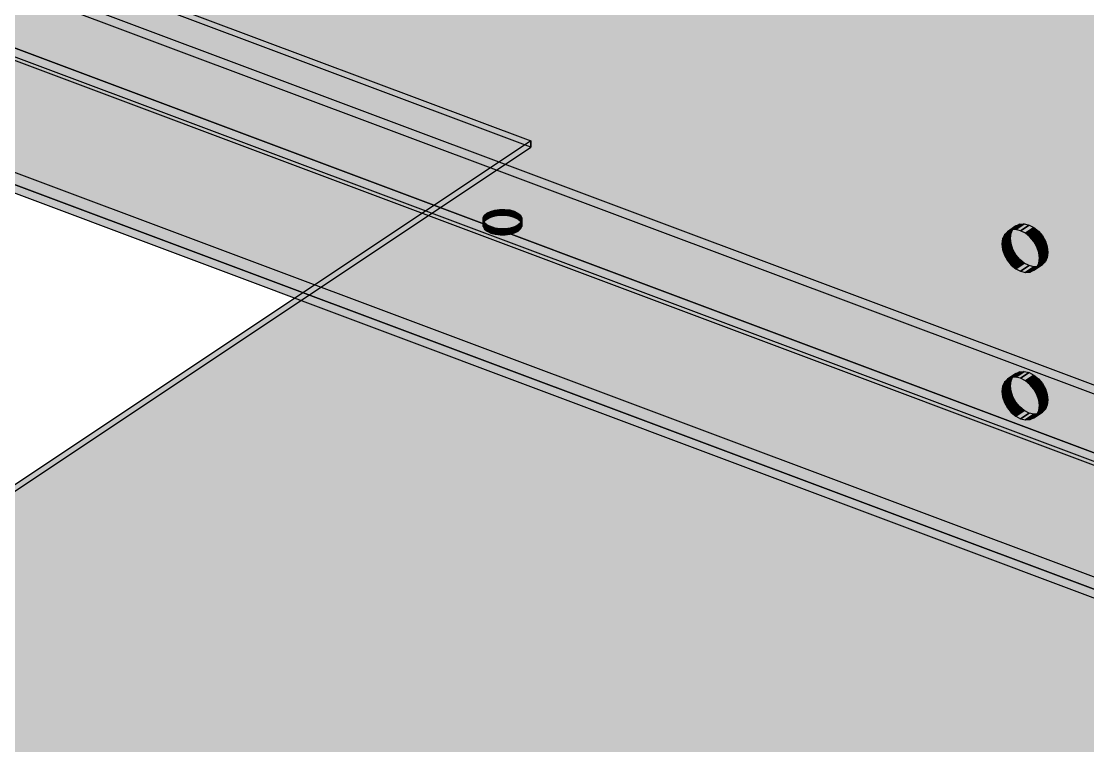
# Model space of a CAD drawing. Header units: millimetres. Extents: x 50 to 612415, y 2 to 4150.
# Drawn here: x 471099.9 to 471254.7, y 1847.5 to 1952.7 of the extents above; entities that cross this region are included whole.
import ezdxf

# ---------------------------------------------------------------- set-up
doc = ezdxf.new("R2010")
doc.units = ezdxf.units.MM
doc.layers.add('HATCH', color=8, linetype='Continuous', lineweight=9)
doc.layers.add('OUTLINE', color=7, linetype='Continuous', lineweight=25)

msp = doc.modelspace()

# ---------------------------------------------------------------- hatches: boundary and pattern name
at = {"layer": 'HATCH', "true_color": 0x5b747f}
for points in [[(470750.168, 2120.064), (469960.364, 2431.416), (471539.971, 1848.884)], [(471541.208, 1849.709), (469961.601, 2432.241), (470751.405, 2120.888)], [(470040.112, 2346.831), (471497.334, 1809.21), (470040.112, 2355.669)], [(470038.875, 2354.844), (471496.097, 1808.386), (470038.875, 2346.006)], [(470022.793, 2346.802), (470022.793, 2332.518), (471480.016, 1786.059)], [(470256.592, 2266.894), (470022.793, 2346.802), (471480.016, 1800.343)], [(470022.793, 2346.802), (471480.016, 1786.059), (471480.016, 1800.343)], [(470040.112, 2346.831), (470040.112, 2345.849), (471497.334, 1799.39)], [(470040.112, 2346.831), (471497.334, 1799.39), (471497.334, 1800.372)], [(470040.112, 2346.831), (471497.334, 1800.372), (471497.334, 1809.21)], [(471478.779, 1785.234), (470021.556, 2331.693), (470021.556, 2345.977)], [(471478.779, 1799.518), (470021.556, 2345.977), (470255.355, 2266.069)], [(471478.779, 1799.518), (471478.779, 1785.234), (470021.556, 2345.977)], [(471496.097, 1798.566), (470038.875, 2345.024), (470038.875, 2346.006)], [(471496.097, 1799.548), (471496.097, 1798.566), (470038.875, 2346.006)], [(471496.097, 1808.386), (471496.097, 1799.548), (470038.875, 2346.006)], [(471497.334, 1799.39), (470040.112, 2345.849), (470040.112, 2344.063)], [(471497.334, 1799.39), (470040.112, 2344.063), (471497.334, 1797.605)], [(470022.793, 2332.518), (470022.793, 2334.303), (471480.016, 1787.845)], [(471480.016, 1786.059), (470022.793, 2332.518), (471480.016, 1787.845)], [(471478.779, 1799.518), (470255.355, 2266.069), (470585.23, 2142.366)], [(470586.467, 2143.191), (470256.592, 2266.894), (471480.016, 1800.343)], [(471244.98, 1900.852), (470585.23, 2163.792), (470750.168, 2102.208)], [(471244.98, 1900.852), (470915.105, 2024.555), (470585.23, 2163.792)], [(470751.405, 2103.033), (470586.467, 2164.617), (471246.217, 1901.677)], [(470586.467, 2164.617), (470916.342, 2025.38), (471246.217, 1901.677)], [(471478.779, 1799.518), (470585.23, 2142.366), (470915.105, 2018.663)], [(470916.342, 2019.488), (470586.467, 2143.191), (471480.016, 1800.343)], [(470752.302, 2118.959), (470750.168, 2120.064), (471539.971, 1848.884)], [(471541.208, 1849.709), (470751.405, 2120.888), (470753.539, 2119.784)], [(470754.291, 2117.321), (470752.302, 2118.959), (471539.971, 1848.884)], [(471541.208, 1849.709), (470753.539, 2119.784), (470755.528, 2118.146)], [(470755.999, 2115.262), (470754.291, 2117.321), (471539.971, 1848.884)], [(471541.208, 1849.709), (470755.528, 2118.146), (470757.236, 2116.087)], [(471541.208, 1849.709), (470757.236, 2116.087), (470758.547, 2113.746)], [(470757.31, 2112.922), (470755.999, 2115.262), (471539.971, 1848.884)], [(470758.133, 2110.459), (470757.31, 2112.922), (471539.971, 1848.884)], [(471541.208, 1849.709), (470758.547, 2113.746), (470759.37, 2111.284)], [(471541.208, 1849.709), (470759.37, 2111.284), (470759.651, 2108.868)], [(470758.414, 2108.043), (470758.133, 2110.459), (471539.971, 1848.884)], [(470758.133, 2105.838), (470758.414, 2108.043), (471539.971, 1848.884)], [(471541.208, 1849.709), (470759.651, 2108.868), (470759.37, 2106.663)], [(471541.208, 1849.709), (470759.37, 2106.663), (470758.547, 2104.819)], [(470757.31, 2103.994), (470758.133, 2105.838), (471539.971, 1848.884)], [(471541.208, 1849.709), (470758.547, 2104.819), (470916.342, 2046.806)], [(470916.342, 2040.914), (470751.405, 2103.033), (471246.217, 1901.677)], [(470915.105, 2045.981), (470757.31, 2103.994), (471539.971, 1848.884)], [(471244.98, 1900.852), (470750.168, 2102.208), (470915.105, 2040.089)], [(470915.809, 2045.617), (470915.105, 2045.981), (471539.971, 1848.884)], [(471541.208, 1849.709), (470916.342, 2046.806), (470917.046, 2046.441)], [(471541.208, 1849.709), (470917.046, 2046.441), (470917.703, 2045.901)], [(471541.208, 1849.709), (470917.703, 2045.901), (470918.266, 2045.221)], [(470916.466, 2045.076), (470915.809, 2045.617), (471539.971, 1848.884)], [(470917.029, 2044.397), (470916.466, 2045.076), (471539.971, 1848.884)], [(470917.462, 2043.624), (470917.029, 2044.397), (471539.971, 1848.884)], [(471541.208, 1849.709), (470918.266, 2045.221), (470918.699, 2044.449)], [(471541.208, 1849.709), (470918.699, 2044.449), (470918.971, 2043.637)], [(470917.734, 2042.812), (470917.462, 2043.624), (471539.971, 1848.884)], [(471242.259, 1920.353), (470917.827, 2042.015), (470917.734, 2042.812)], [(471242.351, 1921.08), (471242.259, 1920.353), (470917.734, 2042.812)], [(471242.623, 1921.689), (471242.351, 1921.08), (470917.734, 2042.812)], [(471243.056, 1922.137), (471242.623, 1921.689), (470917.734, 2042.812)], [(471243.619, 1922.394), (471243.056, 1922.137), (470917.734, 2042.812)], [(471244.276, 1922.442), (471243.619, 1922.394), (470917.734, 2042.812)], [(471244.98, 1922.278), (471244.276, 1922.442), (470917.734, 2042.812)], [(471244.98, 1922.278), (470917.734, 2042.812), (471539.971, 1848.884)], [(470918.971, 2043.637), (470919.064, 2042.839), (471243.496, 1921.177)], [(470918.971, 2043.637), (471243.496, 1921.177), (471243.588, 1921.905)], [(470918.971, 2043.637), (471243.588, 1921.905), (471243.86, 1922.514)], [(470918.971, 2043.637), (471243.86, 1922.514), (471244.293, 1922.962)], [(470918.971, 2043.637), (471244.293, 1922.962), (471244.856, 1923.218)], [(470918.971, 2043.637), (471244.856, 1923.218), (471245.513, 1923.267)], [(470918.971, 2043.637), (471245.513, 1923.267), (471246.217, 1923.103)], [(471541.208, 1849.709), (470918.971, 2043.637), (471246.217, 1923.103)], [(471243.588, 1920.38), (470919.064, 2042.839), (470918.971, 2042.112)], [(471243.588, 1920.38), (471243.496, 1921.177), (470919.064, 2042.839)], [(470917.462, 2040.678), (470917.734, 2041.287), (471242.351, 1919.555)], [(470917.734, 2041.287), (470917.827, 2042.015), (471242.351, 1919.555)], [(470917.827, 2042.015), (471242.259, 1920.353), (471242.351, 1919.555)], [(471243.588, 1920.38), (470918.699, 2041.503), (470918.266, 2041.055)], [(471243.588, 1920.38), (470918.971, 2042.112), (470918.699, 2041.503)], [(470915.105, 2040.089), (470915.809, 2039.925), (471242.351, 1919.555)], [(471244.98, 1900.852), (470915.105, 2040.089), (471244.98, 1916.386)], [(470915.105, 2040.089), (471242.623, 1918.743), (471243.056, 1917.97)], [(470915.105, 2040.089), (471243.056, 1917.97), (471243.619, 1917.291)], [(470915.105, 2040.089), (471242.351, 1919.555), (471242.623, 1918.743)], [(470915.105, 2040.089), (471243.619, 1917.291), (471244.276, 1916.75)], [(470915.105, 2040.089), (471244.276, 1916.75), (471244.98, 1916.386)], [(470915.809, 2039.925), (470916.466, 2039.974), (471242.351, 1919.555)], [(471243.588, 1920.38), (470917.046, 2040.75), (470916.342, 2040.914)], [(471246.217, 1917.211), (470916.342, 2040.914), (471246.217, 1901.677)], [(471244.293, 1918.795), (471243.86, 1919.568), (470916.342, 2040.914)], [(471244.856, 1918.116), (471244.293, 1918.795), (470916.342, 2040.914)], [(471243.86, 1919.568), (471243.588, 1920.38), (470916.342, 2040.914)], [(471245.513, 1917.575), (471244.856, 1918.116), (470916.342, 2040.914)], [(471246.217, 1917.211), (471245.513, 1917.575), (470916.342, 2040.914)], [(470916.466, 2039.974), (470917.029, 2040.23), (471242.351, 1919.555)], [(470917.029, 2040.23), (470917.462, 2040.678), (471242.351, 1919.555)], [(471243.588, 1920.38), (470917.703, 2040.798), (470917.046, 2040.75)], [(471243.588, 1920.38), (470918.266, 2041.055), (470917.703, 2040.798)], [(471173.851, 1934.416), (470926.445, 2027.194), (470926.445, 2028.086), (471173.851, 1935.309)], [(471244.98, 1900.852), (470915.809, 2024.191), (470915.105, 2024.555)], [(471244.98, 1900.852), (470916.466, 2023.65), (470915.809, 2024.191)], [(470916.342, 2025.38), (470917.046, 2025.015), (471246.217, 1901.677)], [(470917.046, 2025.015), (470917.703, 2024.475), (471246.217, 1901.677)], [(470917.703, 2024.475), (470918.266, 2023.795), (471246.217, 1901.677)], [(471244.98, 1900.852), (470917.029, 2022.971), (470916.466, 2023.65)], [(471244.98, 1900.852), (470917.462, 2022.198), (470917.029, 2022.971)], [(470918.266, 2023.795), (470918.699, 2023.023), (471246.217, 1901.677)], [(470918.699, 2023.023), (470918.971, 2022.211), (471246.217, 1901.677)], [(471244.98, 1900.852), (470917.734, 2021.386), (470917.462, 2022.198)], [(471242.259, 1898.927), (470917.827, 2020.589), (470917.734, 2021.386)], [(471242.351, 1899.654), (471242.259, 1898.927), (470917.734, 2021.386)], [(471242.623, 1900.263), (471242.351, 1899.654), (470917.734, 2021.386)], [(471243.056, 1900.711), (471242.623, 1900.263), (470917.734, 2021.386)], [(471243.619, 1900.968), (471243.056, 1900.711), (470917.734, 2021.386)], [(471244.276, 1901.016), (471243.619, 1900.968), (470917.734, 2021.386)], [(471244.98, 1900.852), (471244.276, 1901.016), (470917.734, 2021.386)], [(470918.971, 2022.211), (470919.064, 2021.413), (471243.496, 1899.751)], [(470918.971, 2022.211), (471243.496, 1899.751), (471243.588, 1900.479)], [(470918.971, 2022.211), (471243.588, 1900.479), (471243.86, 1901.088)], [(470918.971, 2022.211), (471243.86, 1901.088), (471244.293, 1901.536)], [(470918.971, 2022.211), (471244.293, 1901.536), (471244.856, 1901.792)], [(470918.971, 2022.211), (471244.856, 1901.792), (471245.513, 1901.841)], [(470918.971, 2022.211), (471245.513, 1901.841), (471246.217, 1901.677)], [(471243.588, 1898.954), (470919.064, 2021.413), (470918.971, 2020.686)], [(471243.588, 1898.954), (471243.496, 1899.751), (470919.064, 2021.413)], [(471243.588, 1898.954), (470917.046, 2019.324), (470916.342, 2019.488)], [(471244.293, 1897.369), (471243.86, 1898.142), (470916.342, 2019.488)], [(471244.856, 1896.69), (471244.293, 1897.369), (470916.342, 2019.488)], [(471243.86, 1898.142), (471243.588, 1898.954), (470916.342, 2019.488)], [(471245.513, 1896.149), (471244.856, 1896.69), (470916.342, 2019.488)], [(471246.217, 1895.785), (471245.513, 1896.149), (470916.342, 2019.488)], [(471246.217, 1895.785), (470916.342, 2019.488), (471480.016, 1800.343)], [(470917.462, 2019.252), (470917.734, 2019.861), (471242.351, 1898.129)], [(471243.588, 1898.954), (470918.266, 2019.629), (470917.703, 2019.372)], [(470917.734, 2019.861), (470917.827, 2020.589), (471242.351, 1898.129)], [(470917.827, 2020.589), (471242.259, 1898.927), (471242.351, 1898.129)], [(471243.588, 1898.954), (470918.699, 2020.077), (470918.266, 2019.629)], [(471243.588, 1898.954), (470918.971, 2020.686), (470918.699, 2020.077)], [(470915.105, 2018.663), (470915.809, 2018.499), (471242.351, 1898.129)], [(470915.105, 2018.663), (471242.623, 1897.317), (471243.056, 1896.544)], [(470915.105, 2018.663), (471243.056, 1896.544), (471243.619, 1895.865)], [(470915.105, 2018.663), (471242.351, 1898.129), (471242.623, 1897.317)], [(470915.105, 2018.663), (471243.619, 1895.865), (471244.276, 1895.324)], [(470915.105, 2018.663), (471244.276, 1895.324), (471244.98, 1894.96)], [(471478.779, 1799.518), (470915.105, 2018.663), (471244.98, 1894.96)], [(470915.809, 2018.499), (470916.466, 2018.548), (471242.351, 1898.129)], [(470916.466, 2018.548), (470917.029, 2018.804), (471242.351, 1898.129)], [(470917.029, 2018.804), (470917.462, 2019.252), (471242.351, 1898.129)], [(471243.588, 1898.954), (470917.703, 2019.372), (470917.046, 2019.324)], [(471245.684, 1921.914), (471244.98, 1922.278), (471539.971, 1848.884)], [(471246.341, 1921.373), (471245.684, 1921.914), (471539.971, 1848.884)], [(471541.208, 1849.709), (471246.217, 1923.103), (471246.921, 1922.738)], [(471541.208, 1849.709), (471246.921, 1922.738), (471247.578, 1922.198)], [(471541.208, 1849.709), (471247.578, 1922.198), (471248.141, 1921.518)], [(471242.259, 1920.353), (471242.351, 1919.555), (471243.588, 1920.38), (471243.496, 1921.177)], [(471246.904, 1920.694), (471246.341, 1921.373), (471539.971, 1848.884)], [(471247.337, 1919.921), (471246.904, 1920.694), (471539.971, 1848.884)], [(471541.208, 1849.709), (471248.141, 1921.518), (471248.574, 1920.746)], [(471541.208, 1849.709), (471248.574, 1920.746), (471248.846, 1919.933)], [(471247.609, 1919.109), (471247.337, 1919.921), (471539.971, 1848.884)], [(471247.702, 1918.311), (471247.609, 1919.109), (471248.846, 1919.933), (471248.939, 1919.136)], [(471247.702, 1918.311), (471247.609, 1919.109), (471539.971, 1848.884)], [(471541.208, 1849.709), (471248.846, 1919.933), (471248.939, 1919.136)], [(471541.208, 1849.709), (471248.939, 1919.136), (471248.846, 1918.408)], [(471246.217, 1917.211), (471246.217, 1901.677), (471246.921, 1901.312)], [(471246.217, 1917.211), (471246.921, 1901.312), (471247.578, 1900.772)], [(471246.217, 1917.211), (471248.574, 1899.32), (471248.846, 1898.507)], [(471246.217, 1917.211), (471247.578, 1900.772), (471248.141, 1900.092)], [(471246.217, 1917.211), (471248.141, 1900.092), (471248.574, 1899.32)], [(471480.016, 1800.343), (471246.217, 1917.211), (471248.846, 1898.507)], [(471480.016, 1800.343), (471246.921, 1917.047), (471246.217, 1917.211)], [(471247.337, 1916.975), (471247.609, 1917.584), (471539.971, 1848.884)], [(471541.208, 1849.709), (471248.141, 1917.352), (471247.578, 1917.095)], [(471247.609, 1917.584), (471247.702, 1918.311), (471539.971, 1848.884)], [(471541.208, 1849.709), (471248.574, 1917.8), (471248.141, 1917.352)], [(471541.208, 1849.709), (471248.846, 1918.408), (471248.574, 1917.8)], [(471245.684, 1900.488), (471244.98, 1900.852), (471244.98, 1916.386)], [(471246.341, 1899.947), (471245.684, 1900.488), (471244.98, 1916.386)], [(471247.609, 1897.683), (471247.337, 1898.495), (471244.98, 1916.386)], [(471246.904, 1899.268), (471246.341, 1899.947), (471244.98, 1916.386)], [(471247.337, 1898.495), (471246.904, 1899.268), (471244.98, 1916.386)], [(471247.609, 1897.683), (471244.98, 1916.386), (471478.779, 1799.518)], [(471244.98, 1916.386), (471245.684, 1916.222), (471478.779, 1799.518)], [(471245.684, 1916.222), (471246.341, 1916.27), (471539.971, 1848.884)], [(471245.684, 1916.222), (471539.971, 1848.884), (471478.779, 1799.518)], [(471246.341, 1916.27), (471246.904, 1916.527), (471539.971, 1848.884)], [(471246.904, 1916.527), (471247.337, 1916.975), (471539.971, 1848.884)], [(471541.208, 1849.709), (471247.578, 1917.095), (471246.921, 1917.047)], [(471480.016, 1800.343), (471541.208, 1849.709), (471246.921, 1917.047)], [(471242.259, 1898.927), (471242.351, 1898.129), (471243.588, 1898.954), (471243.496, 1899.751)], [(471247.702, 1896.885), (471247.609, 1897.683), (471248.846, 1898.507), (471248.939, 1897.71)], [(471247.702, 1896.885), (471247.609, 1897.683), (471478.779, 1799.518)], [(471480.016, 1800.343), (471248.846, 1898.507), (471248.939, 1897.71)], [(471480.016, 1800.343), (471248.939, 1897.71), (471248.846, 1896.982)], [(471246.921, 1895.621), (471246.217, 1895.785), (471480.016, 1800.343)], [(471478.779, 1799.518), (471246.904, 1895.101), (471247.337, 1895.549)], [(471247.578, 1895.669), (471246.921, 1895.621), (471480.016, 1800.343)], [(471247.337, 1895.549), (471247.609, 1896.158), (471478.779, 1799.518)], [(471248.141, 1895.926), (471247.578, 1895.669), (471480.016, 1800.343)], [(471247.609, 1896.158), (471247.702, 1896.885), (471478.779, 1799.518)], [(471248.574, 1896.374), (471248.141, 1895.926), (471480.016, 1800.343)], [(471480.016, 1800.343), (471248.846, 1896.982), (471248.574, 1896.374)], [(471478.779, 1799.518), (471244.98, 1894.96), (471245.684, 1894.796)], [(471478.779, 1799.518), (471245.684, 1894.796), (471246.341, 1894.844)], [(471478.779, 1799.518), (471246.341, 1894.844), (471246.904, 1895.101)]]:
    msp.add_hatch(color=147, dxfattribs=at).paths.add_polyline_path(points)
at = {"layer": 'HATCH', "true_color": 0x617c87}
for points in [[(470038.875, 2354.844), (471496.097, 1808.386), (471497.334, 1809.21), (470040.112, 2355.669)], [(470022.793, 2334.303), (471480.016, 1787.845), (471497.334, 1799.39), (470040.112, 2345.849)], [(471496.097, 1798.566), (470038.875, 2345.024), (470040.112, 2345.849), (471497.334, 1799.39)], [(471480.016, 1786.059), (470022.793, 2332.518), (470040.112, 2344.063), (471497.334, 1797.605)], [(471478.779, 1785.234), (470021.556, 2331.693), (470022.793, 2332.518), (471480.016, 1786.059)], [(470926.445, 2028.086), (471173.851, 1935.309), (470693.47, 2173.438)], [(471173.851, 1935.309), (471518.158, 1864.18), (470693.47, 2173.438)], [(470693.47, 2172.545), (471173.851, 1934.416), (470926.445, 2027.194)], [(470693.47, 2172.545), (471518.158, 1863.287), (471173.851, 1934.416)], [(471173.851, 1935.309), (470963.555, 1795.112), (471167.459, 1924.82)], [(471167.459, 1923.927), (470963.555, 1794.219), (471173.851, 1934.416)], [(471173.851, 1935.309), (471167.459, 1924.82), (471167.977, 1925.085)], [(471167.977, 1924.192), (471167.459, 1923.927), (471173.851, 1934.416)], [(471173.851, 1935.309), (471167.977, 1925.085), (471168.614, 1925.273)], [(471168.614, 1924.38), (471167.977, 1924.192), (471173.851, 1934.416)], [(471173.851, 1935.309), (471168.614, 1925.273), (471169.326, 1925.373)], [(471169.326, 1924.48), (471168.614, 1924.38), (471173.851, 1934.416)], [(471173.851, 1935.309), (471169.326, 1925.373), (471170.066, 1925.377)], [(471170.066, 1924.484), (471169.326, 1924.48), (471173.851, 1934.416)], [(471173.851, 1935.309), (471170.066, 1925.377), (471170.783, 1925.285)], [(471170.783, 1924.392), (471170.066, 1924.484), (471173.851, 1934.416)], [(471173.851, 1935.309), (471170.783, 1925.285), (471171.428, 1925.104)], [(471171.428, 1924.211), (471170.783, 1924.392), (471173.851, 1934.416)], [(471173.851, 1935.309), (471171.428, 1925.104), (471171.957, 1924.845)], [(471171.957, 1923.952), (471171.428, 1924.211), (471173.851, 1934.416)], [(471173.851, 1935.309), (471171.957, 1924.845), (471172.334, 1924.526)], [(471172.334, 1923.634), (471171.957, 1923.952), (471173.851, 1934.416)], [(471173.851, 1935.309), (471172.334, 1924.526), (471172.534, 1924.17)], [(471172.534, 1923.277), (471172.334, 1923.634), (471173.851, 1934.416)], [(471173.851, 1935.309), (471172.534, 1924.17), (471172.542, 1923.8)], [(471172.542, 1922.907), (471172.534, 1923.277), (471173.851, 1934.416)], [(471173.851, 1935.309), (471172.542, 1923.8), (471518.158, 1864.18)], [(471518.158, 1863.287), (471172.542, 1922.907), (471173.851, 1934.416)], [(471167.097, 1924.498), (471167.459, 1924.82), (470963.555, 1795.112)], [(471167.097, 1924.498), (470963.555, 1795.112), (470982.422, 1801.382)], [(470963.555, 1794.219), (471167.459, 1923.927), (471167.097, 1923.605)], [(470982.422, 1800.489), (470963.555, 1794.219), (471167.097, 1923.605)], [(471167.097, 1924.498), (470982.422, 1801.382), (470983.059, 1801.57)], [(470983.059, 1800.677), (470982.422, 1800.489), (471167.097, 1923.605)], [(471167.097, 1924.498), (470983.059, 1801.57), (470983.772, 1801.67)], [(470983.772, 1800.777), (470983.059, 1800.677), (471167.097, 1923.605)], [(471167.097, 1924.498), (470983.772, 1801.67), (470984.512, 1801.674)], [(470984.512, 1800.781), (470983.772, 1800.777), (471167.097, 1923.605)], [(471167.097, 1924.498), (470984.512, 1801.674), (470985.229, 1801.582)], [(470985.229, 1800.689), (470984.512, 1800.781), (471167.097, 1923.605)], [(471167.097, 1924.498), (470985.229, 1801.582), (470985.874, 1801.4)], [(470985.874, 1800.508), (470985.229, 1800.689), (471167.097, 1923.605)], [(471167.097, 1924.498), (470985.874, 1801.4), (470986.403, 1801.142)], [(470986.403, 1800.249), (470985.874, 1800.508), (471167.097, 1923.605)], [(471167.097, 1924.498), (470986.403, 1801.142), (470986.78, 1800.823)], [(470986.78, 1799.931), (470986.403, 1800.249), (471167.097, 1923.605)], [(471166.913, 1924.139), (471167.097, 1924.498), (470986.441, 1799.416)], [(471167.097, 1924.498), (470986.804, 1799.739), (470986.441, 1799.416)], [(471166.921, 1923.769), (471166.913, 1924.139), (470986.441, 1799.416)], [(471167.12, 1923.413), (471166.921, 1923.769), (470986.441, 1799.416)], [(470986.441, 1798.523), (471167.097, 1923.605), (471166.913, 1923.246)], [(470986.441, 1798.523), (470986.804, 1798.846), (471167.097, 1923.605)], [(471167.497, 1923.094), (471167.12, 1923.413), (470986.441, 1799.416)], [(471167.097, 1924.498), (470986.78, 1800.823), (470986.979, 1800.467)], [(470986.979, 1799.574), (470986.78, 1799.931), (471167.097, 1923.605)], [(471167.097, 1924.498), (470986.987, 1800.097), (470986.804, 1799.739)], [(470986.804, 1798.846), (470986.987, 1799.204), (471167.097, 1923.605)], [(471167.097, 1924.498), (470986.979, 1800.467), (470986.987, 1800.097)], [(470986.987, 1799.204), (470986.979, 1799.574), (471167.097, 1923.605)], [(471172.358, 1923.442), (471171.995, 1923.119), (471518.158, 1864.18)], [(471172.542, 1923.8), (471172.358, 1923.442), (471518.158, 1864.18)], [(470986.441, 1798.523), (471166.913, 1923.246), (471166.921, 1922.876)], [(471168.026, 1922.836), (471167.497, 1923.094), (470986.441, 1799.416)], [(470986.441, 1798.523), (471166.921, 1922.876), (471167.12, 1922.52)], [(471168.671, 1922.654), (471168.026, 1922.836), (470986.441, 1799.416)], [(471170.841, 1922.666), (471170.128, 1922.566), (470986.441, 1799.416)], [(471170.841, 1922.666), (470986.441, 1799.416), (471518.158, 1864.18)], [(471169.388, 1922.562), (471168.671, 1922.654), (470986.441, 1799.416)], [(471170.128, 1922.566), (471169.388, 1922.562), (470986.441, 1799.416)], [(470986.441, 1798.523), (471167.12, 1922.52), (471167.497, 1922.202)], [(470986.441, 1798.523), (471167.497, 1922.202), (471168.026, 1921.943)], [(470986.441, 1798.523), (471168.026, 1921.943), (471168.671, 1921.762)], [(471171.478, 1922.855), (471170.841, 1922.666), (471518.158, 1864.18)], [(471518.158, 1863.287), (471170.841, 1921.773), (471171.478, 1921.962)], [(471171.995, 1923.119), (471171.478, 1922.855), (471518.158, 1864.18)], [(471518.158, 1863.287), (471171.478, 1921.962), (471171.995, 1922.226)], [(471518.158, 1863.287), (471171.995, 1922.226), (471172.358, 1922.549)], [(471518.158, 1863.287), (471172.358, 1922.549), (471172.542, 1922.907)], [(471245.684, 1921.914), (471244.98, 1922.278), (471246.217, 1923.103), (471246.921, 1922.738)], [(471246.904, 1920.694), (471246.341, 1921.373), (471247.578, 1922.198), (471248.141, 1921.518)], [(470986.441, 1798.523), (471170.128, 1921.674), (471170.841, 1921.773)], [(471518.158, 1863.287), (470986.441, 1798.523), (471170.841, 1921.773)], [(470986.441, 1798.523), (471168.671, 1921.762), (471169.388, 1921.67)], [(470986.441, 1798.523), (471169.388, 1921.67), (471170.128, 1921.674)], [(471243.056, 1917.97), (471243.619, 1917.291), (471244.856, 1918.116), (471244.293, 1918.795)], [(471244.276, 1916.75), (471244.98, 1916.386), (471246.217, 1917.211), (471245.513, 1917.575)], [(471245.684, 1900.488), (471244.98, 1900.852), (471246.217, 1901.677), (471246.921, 1901.312)], [(471246.904, 1899.268), (471246.341, 1899.947), (471247.578, 1900.772), (471248.141, 1900.092)], [(471243.056, 1896.544), (471243.619, 1895.865), (471244.856, 1896.69), (471244.293, 1897.369)], [(471244.276, 1895.324), (471244.98, 1894.96), (471246.217, 1895.785), (471245.513, 1896.149)]]:
    msp.add_hatch(color=145, dxfattribs=at).paths.add_polyline_path(points)
at = {"layer": 'HATCH', "true_color": 0x5a737d}
for points in [[(470963.555, 1794.219), (471173.851, 1934.416), (471173.851, 1935.309), (470963.555, 1795.112)], [(471243.056, 1922.137), (471242.623, 1921.689), (471243.86, 1922.514), (471244.293, 1922.962)], [(471246.904, 1916.527), (471247.337, 1916.975), (471248.574, 1917.8), (471248.141, 1917.352)], [(471243.056, 1900.711), (471242.623, 1900.263), (471243.86, 1901.088), (471244.293, 1901.536)], [(471246.904, 1895.101), (471247.337, 1895.549), (471248.574, 1896.374), (471248.141, 1895.926)]]:
    msp.add_hatch(color=147, dxfattribs=at).paths.add_polyline_path(points)
at = {"layer": 'HATCH', "true_color": 0x5a737e}
for points in [[(471167.977, 1924.192), (471167.459, 1923.927), (471167.459, 1924.82), (471167.977, 1925.085)], [(471171.478, 1921.962), (471171.995, 1922.226), (471171.995, 1923.119), (471171.478, 1922.855)]]:
    msp.add_hatch(color=147, dxfattribs=at).paths.add_polyline_path(points)
at = {"layer": 'HATCH', "true_color": 0x5b7580}
for points in [[(471168.614, 1924.38), (471167.977, 1924.192), (471167.977, 1925.085), (471168.614, 1925.273)], [(471170.841, 1921.773), (471171.478, 1921.962), (471171.478, 1922.855), (471170.841, 1922.666)]]:
    msp.add_hatch(color=147, dxfattribs=at).paths.add_polyline_path(points)
at = {"layer": 'HATCH', "true_color": 0x5c7680}
for points in [[(471169.326, 1924.48), (471168.614, 1924.38), (471168.614, 1925.273), (471169.326, 1925.373)], [(471170.783, 1924.392), (471170.066, 1924.484), (471170.066, 1925.377), (471170.783, 1925.285)], [(471168.671, 1921.762), (471169.388, 1921.67), (471169.388, 1922.562), (471168.671, 1922.654)], [(471170.128, 1921.674), (471170.841, 1921.773), (471170.841, 1922.666), (471170.128, 1922.566)]]:
    msp.add_hatch(color=147, dxfattribs=at).paths.add_polyline_path(points)
at = {"layer": 'HATCH', "true_color": 0x5c7681}
for points in [[(471170.066, 1924.484), (471169.326, 1924.48), (471169.326, 1925.373), (471170.066, 1925.377)], [(471169.388, 1921.67), (471170.128, 1921.674), (471170.128, 1922.566), (471169.388, 1922.562)], [(471243.619, 1922.394), (471243.056, 1922.137), (471244.293, 1922.962), (471244.856, 1923.218)], [(471246.341, 1916.27), (471246.904, 1916.527), (471248.141, 1917.352), (471247.578, 1917.095)], [(471243.619, 1900.968), (471243.056, 1900.711), (471244.293, 1901.536), (471244.856, 1901.792)], [(471246.341, 1894.844), (471246.904, 1895.101), (471248.141, 1895.926), (471247.578, 1895.669)]]:
    msp.add_hatch(color=155, dxfattribs=at).paths.add_polyline_path(points)
at = {"layer": 'HATCH', "true_color": 0x5c7580}
for points in [[(471171.428, 1924.211), (471170.783, 1924.392), (471170.783, 1925.285), (471171.428, 1925.104)], [(471168.026, 1921.943), (471168.671, 1921.762), (471168.671, 1922.654), (471168.026, 1922.836)]]:
    msp.add_hatch(color=147, dxfattribs=at).paths.add_polyline_path(points)
at = {"layer": 'HATCH', "true_color": 0x5b747e}
for points in [[(471171.957, 1923.952), (471171.428, 1924.211), (471171.428, 1925.104), (471171.957, 1924.845)], [(471167.497, 1922.202), (471168.026, 1921.943), (471168.026, 1922.836), (471167.497, 1923.094)]]:
    msp.add_hatch(color=147, dxfattribs=at).paths.add_polyline_path(points)
at = {"layer": 'HATCH', "true_color": 0x58707a}
for points in [[(471167.097, 1923.605), (471166.913, 1923.246), (471166.913, 1924.139), (471167.097, 1924.498)], [(471166.921, 1922.876), (471167.12, 1922.52), (471167.12, 1923.413), (471166.921, 1923.769)], [(471172.534, 1923.277), (471172.334, 1923.634), (471172.334, 1924.526), (471172.534, 1924.17)], [(471172.358, 1922.549), (471172.542, 1922.907), (471172.542, 1923.8), (471172.358, 1923.442)]]:
    msp.add_hatch(color=147, dxfattribs=at).paths.add_polyline_path(points)
at = {"layer": 'HATCH', "true_color": 0x566e78}
for points in [[(471166.913, 1923.246), (471166.921, 1922.876), (471166.921, 1923.769), (471166.913, 1924.139)], [(471172.542, 1922.907), (471172.534, 1923.277), (471172.534, 1924.17), (471172.542, 1923.8)]]:
    msp.add_hatch(color=147, dxfattribs=at).paths.add_polyline_path(points)
at = {"layer": 'HATCH', "true_color": 0x59727c}
for points in [[(471167.459, 1923.927), (471167.097, 1923.605), (471167.097, 1924.498), (471167.459, 1924.82)], [(471171.995, 1922.226), (471172.358, 1922.549), (471172.358, 1923.442), (471171.995, 1923.119)]]:
    msp.add_hatch(color=147, dxfattribs=at).paths.add_polyline_path(points)
at = {"layer": 'HATCH', "true_color": 0x59727d}
for points in [[(471167.12, 1922.52), (471167.497, 1922.202), (471167.497, 1923.094), (471167.12, 1923.413)], [(471172.334, 1923.634), (471171.957, 1923.952), (471171.957, 1924.845), (471172.334, 1924.526)]]:
    msp.add_hatch(color=147, dxfattribs=at).paths.add_polyline_path(points)
at = {"layer": 'HATCH', "true_color": 0x58717b}
for points in [[(471242.351, 1921.08), (471242.259, 1920.353), (471243.496, 1921.177), (471243.588, 1921.905)], [(471247.609, 1917.584), (471247.702, 1918.311), (471248.939, 1919.136), (471248.846, 1918.408)], [(471242.351, 1899.654), (471242.259, 1898.927), (471243.496, 1899.751), (471243.588, 1900.479)], [(471247.609, 1896.158), (471247.702, 1896.885), (471248.939, 1897.71), (471248.846, 1896.982)]]:
    msp.add_hatch(color=147, dxfattribs=at).paths.add_polyline_path(points)
at = {"layer": 'HATCH', "true_color": 0x576f79}
for points in [[(471242.623, 1921.689), (471242.351, 1921.08), (471243.588, 1921.905), (471243.86, 1922.514)], [(471247.337, 1916.975), (471247.609, 1917.584), (471248.846, 1918.408), (471248.574, 1917.8)], [(471242.623, 1900.263), (471242.351, 1899.654), (471243.588, 1900.479), (471243.86, 1901.088)], [(471247.337, 1895.549), (471247.609, 1896.158), (471248.846, 1896.982), (471248.574, 1896.374)]]:
    msp.add_hatch(color=147, dxfattribs=at).paths.add_polyline_path(points)
at = {"layer": 'HATCH', "true_color": 0x5f7984}
for points in [[(471244.276, 1922.442), (471243.619, 1922.394), (471244.856, 1923.218), (471245.513, 1923.267)], [(471245.684, 1916.222), (471246.341, 1916.27), (471247.578, 1917.095), (471246.921, 1917.047)], [(471244.276, 1901.016), (471243.619, 1900.968), (471244.856, 1901.792), (471245.513, 1901.841)], [(471245.684, 1894.796), (471246.341, 1894.844), (471247.578, 1895.669), (471246.921, 1895.621)]]:
    msp.add_hatch(color=155, dxfattribs=at).paths.add_polyline_path(points)
at = {"layer": 'HATCH', "true_color": 0x607b86}
for points in [[(471244.98, 1922.278), (471244.276, 1922.442), (471245.513, 1923.267), (471246.217, 1923.103)], [(471244.98, 1916.386), (471245.684, 1916.222), (471246.921, 1917.047), (471246.217, 1917.211)], [(471244.98, 1900.852), (471244.276, 1901.016), (471245.513, 1901.841), (471246.217, 1901.677)], [(471244.98, 1894.96), (471245.684, 1894.796), (471246.921, 1895.621), (471246.217, 1895.785)]]:
    msp.add_hatch(color=155, dxfattribs=at).paths.add_polyline_path(points)
at = {"layer": 'HATCH', "true_color": 0x617c88}
for points in [[(471246.341, 1921.373), (471245.684, 1921.914), (471246.921, 1922.738), (471247.578, 1922.198)], [(471243.619, 1917.291), (471244.276, 1916.75), (471245.513, 1917.575), (471244.856, 1918.116)], [(471246.341, 1899.947), (471245.684, 1900.488), (471246.921, 1901.312), (471247.578, 1900.772)], [(471243.619, 1895.865), (471244.276, 1895.324), (471245.513, 1896.149), (471244.856, 1896.69)]]:
    msp.add_hatch(color=145, dxfattribs=at).paths.add_polyline_path(points)
at = {"layer": 'HATCH', "true_color": 0x5e7783}
for points in [[(471242.351, 1919.555), (471242.623, 1918.743), (471243.86, 1919.568), (471243.588, 1920.38)], [(471247.609, 1919.109), (471247.337, 1919.921), (471248.574, 1920.746), (471248.846, 1919.933)], [(471242.351, 1898.129), (471242.623, 1897.317), (471243.86, 1898.142), (471243.588, 1898.954)], [(471247.609, 1897.683), (471247.337, 1898.495), (471248.574, 1899.32), (471248.846, 1898.507)]]:
    msp.add_hatch(color=155, dxfattribs=at).paths.add_polyline_path(points)
at = {"layer": 'HATCH', "true_color": 0x607a85}
for points in [[(471247.337, 1919.921), (471246.904, 1920.694), (471248.141, 1921.518), (471248.574, 1920.746)], [(471242.623, 1918.743), (471243.056, 1917.97), (471244.293, 1918.795), (471243.86, 1919.568)], [(471247.337, 1898.495), (471246.904, 1899.268), (471248.141, 1900.092), (471248.574, 1899.32)], [(471242.623, 1897.317), (471243.056, 1896.544), (471244.293, 1897.369), (471243.86, 1898.142)]]:
    msp.add_hatch(color=155, dxfattribs=at).paths.add_polyline_path(points)

# ---------------------------------------------------------------- linework, layer by layer
at = {"layer": 'OUTLINE', "color": 139, "true_color": 0x42544a}
for p, q in [((471497.334, 1809.21), (470040.112, 2355.669)), ((471497.334, 1809.21), (470040.112, 2355.669)), ((470038.875, 2354.844), (471496.097, 1808.386)), ((470038.875, 2354.844), (471496.097, 1808.386)), ((471496.097, 1798.566), (470038.875, 2345.024)), ((471496.097, 1798.566), (470038.875, 2345.024)), ((471497.334, 1799.39), (470040.112, 2345.849)), ((470040.112, 2345.849), (471497.334, 1799.39)), ((470040.112, 2345.849), (471497.334, 1799.39)), ((471497.334, 1799.39), (470040.112, 2345.849)), ((470040.112, 2344.063), (471497.334, 1797.605)), ((470040.112, 2344.063), (471497.334, 1797.605)), ((470022.793, 2334.303), (471480.016, 1787.845)), ((470022.793, 2334.303), (471480.016, 1787.845)), ((470022.793, 2332.518), (471480.016, 1786.059)), ((471480.016, 1786.059), (470022.793, 2332.518)), ((470022.793, 2332.518), (471480.016, 1786.059)), ((471480.016, 1786.059), (470022.793, 2332.518)), ((471478.779, 1785.234), (470021.556, 2331.693)), ((471478.779, 1785.234), (470021.556, 2331.693)), ((470926.445, 2028.086), (471173.851, 1935.309)), ((470926.445, 2028.086), (471173.851, 1935.309)), ((471173.851, 1934.416), (470926.445, 2027.194)), ((471173.851, 1934.416), (470926.445, 2027.194)), ((471173.851, 1935.309), (470963.555, 1795.112)), ((471173.851, 1935.309), (470963.555, 1795.112)), ((470963.555, 1794.219), (471173.851, 1934.416)), ((470963.555, 1794.219), (471173.851, 1934.416)), ((471173.851, 1935.309), (471173.851, 1934.416)), ((471173.851, 1934.416), (471173.851, 1935.309)), ((471167.459, 1924.82), (471167.977, 1925.085)), ((471167.459, 1924.82), (471167.977, 1925.085)), ((471167.977, 1925.085), (471168.614, 1925.273)), ((471167.977, 1925.085), (471168.614, 1925.273)), ((471167.977, 1924.192), (471167.977, 1925.085)), ((471167.977, 1925.085), (471167.977, 1924.192)), ((471168.614, 1925.273), (471169.326, 1925.373)), ((471168.614, 1925.273), (471169.326, 1925.373)), ((471168.614, 1924.38), (471168.614, 1925.273)), ((471168.614, 1925.273), (471168.614, 1924.38)), ((471169.326, 1925.373), (471170.066, 1925.377)), ((471169.326, 1925.373), (471170.066, 1925.377)), ((471169.326, 1924.48), (471169.326, 1925.373)), ((471169.326, 1925.373), (471169.326, 1924.48)), ((471170.066, 1925.377), (471170.783, 1925.285)), ((471170.066, 1925.377), (471170.066, 1924.484)), ((471170.066, 1924.484), (471170.066, 1925.377)), ((471170.066, 1925.377), (471170.783, 1925.285)), ((471170.783, 1925.285), (471171.428, 1925.104)), ((471170.783, 1925.285), (471170.783, 1924.392)), ((471170.783, 1924.392), (471170.783, 1925.285)), ((471170.783, 1925.285), (471171.428, 1925.104)), ((471171.428, 1925.104), (471171.957, 1924.845)), ((471171.428, 1925.104), (471171.428, 1924.211)), ((471171.428, 1924.211), (471171.428, 1925.104)), ((471171.428, 1925.104), (471171.957, 1924.845)), ((471166.913, 1924.139), (471167.097, 1924.498)), ((471166.913, 1924.139), (471167.097, 1924.498)), ((471166.913, 1923.246), (471166.913, 1924.139)), ((471166.921, 1923.769), (471166.913, 1924.139)), ((471166.913, 1924.139), (471166.913, 1923.246)), ((471166.921, 1923.769), (471166.913, 1924.139)), ((471167.097, 1923.605), (471166.913, 1923.246)), ((471167.097, 1923.605), (471166.913, 1923.246)), ((471166.921, 1922.876), (471166.921, 1923.769)), ((471167.12, 1923.413), (471166.921, 1923.769)), ((471166.921, 1923.769), (471166.921, 1922.876)), ((471167.12, 1923.413), (471166.921, 1923.769)), ((471167.097, 1924.498), (471167.459, 1924.82)), ((471167.097, 1924.498), (471167.459, 1924.82)), ((471167.097, 1923.605), (471167.097, 1924.498)), ((471167.097, 1924.498), (471167.097, 1923.605)), ((471167.459, 1923.927), (471167.097, 1923.605)), ((471167.459, 1923.927), (471167.097, 1923.605)), ((471167.12, 1922.52), (471167.12, 1923.413)), ((471167.497, 1923.094), (471167.12, 1923.413)), ((471167.12, 1923.413), (471167.12, 1922.52)), ((471167.497, 1923.094), (471167.12, 1923.413)), ((471167.459, 1923.927), (471167.459, 1924.82)), ((471167.459, 1924.82), (471167.459, 1923.927)), ((471167.977, 1924.192), (471167.459, 1923.927)), ((471167.977, 1924.192), (471167.459, 1923.927)), ((471168.614, 1924.38), (471167.977, 1924.192)), ((471168.614, 1924.38), (471167.977, 1924.192)), ((471169.326, 1924.48), (471168.614, 1924.38)), ((471169.326, 1924.48), (471168.614, 1924.38)), ((471170.066, 1924.484), (471169.326, 1924.48)), ((471170.066, 1924.484), (471169.326, 1924.48)), ((471170.783, 1924.392), (471170.066, 1924.484)), ((471170.783, 1924.392), (471170.066, 1924.484)), ((471171.428, 1924.211), (471170.783, 1924.392)), ((471171.428, 1924.211), (471170.783, 1924.392)), ((471171.957, 1923.952), (471171.428, 1924.211)), ((471171.957, 1923.952), (471171.428, 1924.211)), ((471171.957, 1924.845), (471172.334, 1924.526)), ((471171.957, 1924.845), (471171.957, 1923.952)), ((471171.957, 1923.952), (471171.957, 1924.845)), ((471171.957, 1924.845), (471172.334, 1924.526)), ((471172.334, 1923.634), (471171.957, 1923.952)), ((471172.334, 1923.634), (471171.957, 1923.952)), ((471172.358, 1923.442), (471171.995, 1923.119)), ((471172.358, 1923.442), (471171.995, 1923.119)), ((471172.334, 1924.526), (471172.534, 1924.17)), ((471172.334, 1924.526), (471172.334, 1923.634)), ((471172.334, 1923.634), (471172.334, 1924.526)), ((471172.334, 1924.526), (471172.534, 1924.17)), ((471172.534, 1923.277), (471172.334, 1923.634)), ((471172.534, 1923.277), (471172.334, 1923.634)), ((471172.542, 1923.8), (471172.358, 1923.442)), ((471172.542, 1923.8), (471172.358, 1923.442)), ((471172.358, 1923.442), (471172.358, 1922.549)), ((471172.358, 1922.549), (471172.358, 1923.442)), ((471172.534, 1924.17), (471172.542, 1923.8)), ((471172.534, 1924.17), (471172.534, 1923.277)), ((471172.534, 1923.277), (471172.534, 1924.17)), ((471172.534, 1924.17), (471172.542, 1923.8)), ((471172.542, 1923.8), (471172.542, 1922.907)), ((471172.542, 1922.907), (471172.542, 1923.8)), ((471166.913, 1923.246), (471166.921, 1922.876)), ((471166.913, 1923.246), (471166.921, 1922.876)), ((471166.921, 1922.876), (471167.12, 1922.52)), ((471166.921, 1922.876), (471167.12, 1922.52)), ((471167.12, 1922.52), (471167.497, 1922.202)), ((471167.12, 1922.52), (471167.497, 1922.202)), ((471167.497, 1922.202), (471167.497, 1923.094)), ((471168.026, 1922.836), (471167.497, 1923.094)), ((471167.497, 1923.094), (471167.497, 1922.202)), ((471168.026, 1922.836), (471167.497, 1923.094)), ((471167.497, 1922.202), (471168.026, 1921.943)), ((471167.497, 1922.202), (471168.026, 1921.943)), ((471168.026, 1921.943), (471168.026, 1922.836)), ((471168.671, 1922.654), (471168.026, 1922.836)), ((471168.026, 1922.836), (471168.026, 1921.943)), ((471168.671, 1922.654), (471168.026, 1922.836)), ((471168.026, 1921.943), (471168.671, 1921.762)), ((471168.026, 1921.943), (471168.671, 1921.762)), ((471168.671, 1921.762), (471168.671, 1922.654)), ((471169.388, 1922.562), (471168.671, 1922.654)), ((471168.671, 1922.654), (471168.671, 1921.762)), ((471169.388, 1922.562), (471168.671, 1922.654)), ((471170.128, 1922.566), (471169.388, 1922.562)), ((471170.128, 1922.566), (471169.388, 1922.562)), ((471169.388, 1921.67), (471169.388, 1922.562)), ((471169.388, 1922.562), (471169.388, 1921.67)), ((471170.841, 1922.666), (471170.128, 1922.566)), ((471170.841, 1922.666), (471170.128, 1922.566)), ((471170.128, 1922.566), (471170.128, 1921.674)), ((471170.128, 1921.674), (471170.128, 1922.566)), ((471171.478, 1922.855), (471170.841, 1922.666)), ((471171.478, 1922.855), (471170.841, 1922.666)), ((471170.841, 1922.666), (471170.841, 1921.773)), ((471170.841, 1921.773), (471170.841, 1922.666)), ((471170.841, 1921.773), (471171.478, 1921.962)), ((471170.841, 1921.773), (471171.478, 1921.962)), ((471171.995, 1923.119), (471171.478, 1922.855)), ((471171.995, 1923.119), (471171.478, 1922.855)), ((471171.478, 1922.855), (471171.478, 1921.962)), ((471171.478, 1921.962), (471171.478, 1922.855)), ((471171.478, 1921.962), (471171.995, 1922.226)), ((471171.478, 1921.962), (471171.995, 1922.226)), ((471171.995, 1923.119), (471171.995, 1922.226)), ((471171.995, 1922.226), (471171.995, 1923.119)), ((471171.995, 1922.226), (471172.358, 1922.549)), ((471171.995, 1922.226), (471172.358, 1922.549)), ((471172.358, 1922.549), (471172.542, 1922.907)), ((471172.358, 1922.549), (471172.542, 1922.907)), ((471172.542, 1922.907), (471172.534, 1923.277)), ((471172.542, 1922.907), (471172.534, 1923.277)), ((471243.588, 1921.905), (471242.351, 1921.08)), ((471242.351, 1921.08), (471243.588, 1921.905)), ((471243.86, 1922.514), (471242.623, 1921.689)), ((471242.623, 1921.689), (471243.86, 1922.514)), ((471243.056, 1922.137), (471242.623, 1921.689)), ((471243.056, 1922.137), (471242.623, 1921.689)), ((471244.293, 1922.962), (471243.056, 1922.137)), ((471243.056, 1922.137), (471244.293, 1922.962)), ((471243.619, 1922.394), (471243.056, 1922.137)), ((471243.619, 1922.394), (471243.056, 1922.137)), ((471243.496, 1921.177), (471243.588, 1921.905)), ((471243.496, 1921.177), (471243.588, 1921.905)), ((471243.588, 1921.905), (471243.86, 1922.514)), ((471243.588, 1921.905), (471243.86, 1922.514)), ((471244.856, 1923.218), (471243.619, 1922.394)), ((471243.619, 1922.394), (471244.856, 1923.218)), ((471244.276, 1922.442), (471243.619, 1922.394)), ((471244.276, 1922.442), (471243.619, 1922.394)), ((471243.86, 1922.514), (471244.293, 1922.962)), ((471243.86, 1922.514), (471244.293, 1922.962)), ((471245.513, 1923.267), (471244.276, 1922.442)), ((471244.276, 1922.442), (471245.513, 1923.267)), ((471244.98, 1922.278), (471244.276, 1922.442)), ((471244.98, 1922.278), (471244.276, 1922.442)), ((471244.293, 1922.962), (471244.856, 1923.218)), ((471244.293, 1922.962), (471244.856, 1923.218)), ((471244.856, 1923.218), (471245.513, 1923.267)), ((471244.856, 1923.218), (471245.513, 1923.267)), ((471246.217, 1923.103), (471244.98, 1922.278)), ((471244.98, 1922.278), (471246.217, 1923.103)), ((471245.684, 1921.914), (471244.98, 1922.278)), ((471245.684, 1921.914), (471244.98, 1922.278)), ((471245.513, 1923.267), (471246.217, 1923.103)), ((471245.513, 1923.267), (471246.217, 1923.103)), ((471246.921, 1922.738), (471245.684, 1921.914)), ((471245.684, 1921.914), (471246.921, 1922.738)), ((471246.341, 1921.373), (471245.684, 1921.914)), ((471246.341, 1921.373), (471245.684, 1921.914)), ((471246.217, 1923.103), (471246.921, 1922.738)), ((471246.217, 1923.103), (471246.921, 1922.738)), ((471247.578, 1922.198), (471246.341, 1921.373)), ((471246.341, 1921.373), (471247.578, 1922.198)), ((471246.921, 1922.738), (471247.578, 1922.198)), ((471246.921, 1922.738), (471247.578, 1922.198)), ((471247.578, 1922.198), (471248.141, 1921.518)), ((471247.578, 1922.198), (471248.141, 1921.518)), ((471168.671, 1921.762), (471169.388, 1921.67)), ((471168.671, 1921.762), (471169.388, 1921.67)), ((471169.388, 1921.67), (471170.128, 1921.674)), ((471169.388, 1921.67), (471170.128, 1921.674)), ((471170.128, 1921.674), (471170.841, 1921.773)), ((471170.128, 1921.674), (471170.841, 1921.773)), ((471243.496, 1921.177), (471242.259, 1920.353)), ((471242.259, 1920.353), (471243.496, 1921.177)), ((471242.351, 1921.08), (471242.259, 1920.353)), ((471242.351, 1921.08), (471242.259, 1920.353)), ((471242.259, 1920.353), (471242.351, 1919.555)), ((471242.259, 1920.353), (471242.351, 1919.555)), ((471242.623, 1921.689), (471242.351, 1921.08)), ((471242.623, 1921.689), (471242.351, 1921.08)), ((471243.588, 1920.38), (471242.351, 1919.555)), ((471242.351, 1919.555), (471243.588, 1920.38)), ((471243.588, 1920.38), (471243.496, 1921.177)), ((471243.588, 1920.38), (471243.496, 1921.177)), ((471243.86, 1919.568), (471243.588, 1920.38)), ((471243.86, 1919.568), (471243.588, 1920.38)), ((471246.904, 1920.694), (471246.341, 1921.373)), ((471246.904, 1920.694), (471246.341, 1921.373)), ((471248.141, 1921.518), (471246.904, 1920.694)), ((471246.904, 1920.694), (471248.141, 1921.518)), ((471247.337, 1919.921), (471246.904, 1920.694)), ((471247.337, 1919.921), (471246.904, 1920.694)), ((471247.337, 1919.921), (471248.574, 1920.746)), ((471248.574, 1920.746), (471247.337, 1919.921)), ((471248.141, 1921.518), (471248.574, 1920.746)), ((471248.141, 1921.518), (471248.574, 1920.746)), ((471248.574, 1920.746), (471248.846, 1919.933)), ((471248.574, 1920.746), (471248.846, 1919.933)), ((471242.351, 1919.555), (471242.623, 1918.743)), ((471242.351, 1919.555), (471242.623, 1918.743)), ((471243.86, 1919.568), (471242.623, 1918.743)), ((471242.623, 1918.743), (471243.86, 1919.568)), ((471242.623, 1918.743), (471243.056, 1917.97)), ((471242.623, 1918.743), (471243.056, 1917.97)), ((471243.056, 1917.97), (471244.293, 1918.795)), ((471244.293, 1918.795), (471243.056, 1917.97)), ((471244.293, 1918.795), (471243.86, 1919.568)), ((471244.293, 1918.795), (471243.86, 1919.568)), ((471244.856, 1918.116), (471244.293, 1918.795)), ((471244.856, 1918.116), (471244.293, 1918.795)), ((471247.609, 1919.109), (471247.337, 1919.921)), ((471247.609, 1919.109), (471247.337, 1919.921)), ((471247.609, 1919.109), (471248.846, 1919.933)), ((471248.846, 1919.933), (471247.609, 1919.109)), ((471247.702, 1918.311), (471247.609, 1919.109)), ((471247.702, 1918.311), (471247.609, 1919.109)), ((471247.702, 1918.311), (471248.939, 1919.136)), ((471248.939, 1919.136), (471247.702, 1918.311)), ((471248.846, 1919.933), (471248.939, 1919.136)), ((471248.846, 1919.933), (471248.939, 1919.136)), ((471248.939, 1919.136), (471248.846, 1918.408)), ((471248.939, 1919.136), (471248.846, 1918.408)), ((471243.056, 1917.97), (471243.619, 1917.291)), ((471243.056, 1917.97), (471243.619, 1917.291)), ((471243.619, 1917.291), (471244.856, 1918.116)), ((471244.856, 1918.116), (471243.619, 1917.291)), ((471243.619, 1917.291), (471244.276, 1916.75)), ((471243.619, 1917.291), (471244.276, 1916.75)), ((471244.276, 1916.75), (471245.513, 1917.575)), ((471245.513, 1917.575), (471244.276, 1916.75)), ((471245.513, 1917.575), (471244.856, 1918.116)), ((471245.513, 1917.575), (471244.856, 1918.116)), ((471244.98, 1916.386), (471246.217, 1917.211)), ((471246.217, 1917.211), (471244.98, 1916.386)), ((471246.217, 1917.211), (471245.513, 1917.575)), ((471246.217, 1917.211), (471245.513, 1917.575)), ((471246.921, 1917.047), (471246.217, 1917.211)), ((471246.921, 1917.047), (471246.217, 1917.211)), ((471246.904, 1916.527), (471248.141, 1917.352)), ((471248.141, 1917.352), (471246.904, 1916.527)), ((471247.337, 1916.975), (471248.574, 1917.8)), ((471248.574, 1917.8), (471247.337, 1916.975)), ((471247.337, 1916.975), (471247.609, 1917.584)), ((471247.337, 1916.975), (471247.609, 1917.584)), ((471248.141, 1917.352), (471247.578, 1917.095)), ((471248.141, 1917.352), (471247.578, 1917.095)), ((471247.609, 1917.584), (471248.846, 1918.408)), ((471248.846, 1918.408), (471247.609, 1917.584)), ((471247.609, 1917.584), (471247.702, 1918.311)), ((471247.609, 1917.584), (471247.702, 1918.311)), ((471248.574, 1917.8), (471248.141, 1917.352)), ((471248.574, 1917.8), (471248.141, 1917.352)), ((471248.846, 1918.408), (471248.574, 1917.8)), ((471248.846, 1918.408), (471248.574, 1917.8)), ((471244.276, 1916.75), (471244.98, 1916.386)), ((471244.276, 1916.75), (471244.98, 1916.386)), ((471244.98, 1916.386), (471245.684, 1916.222)), ((471244.98, 1916.386), (471245.684, 1916.222)), ((471245.684, 1916.222), (471246.921, 1917.047)), ((471246.921, 1917.047), (471245.684, 1916.222)), ((471245.684, 1916.222), (471246.341, 1916.27)), ((471245.684, 1916.222), (471246.341, 1916.27)), ((471246.341, 1916.27), (471247.578, 1917.095)), ((471247.578, 1917.095), (471246.341, 1916.27)), ((471246.341, 1916.27), (471246.904, 1916.527)), ((471246.341, 1916.27), (471246.904, 1916.527)), ((471246.904, 1916.527), (471247.337, 1916.975)), ((471246.904, 1916.527), (471247.337, 1916.975)), ((471247.578, 1917.095), (471246.921, 1917.047)), ((471247.578, 1917.095), (471246.921, 1917.047)), ((471244.856, 1901.792), (471243.619, 1900.968)), ((471243.619, 1900.968), (471244.856, 1901.792)), ((471245.513, 1901.841), (471244.276, 1901.016)), ((471244.276, 1901.016), (471245.513, 1901.841)), ((471244.293, 1901.536), (471244.856, 1901.792)), ((471244.293, 1901.536), (471244.856, 1901.792)), ((471244.856, 1901.792), (471245.513, 1901.841)), ((471244.856, 1901.792), (471245.513, 1901.841)), ((471245.513, 1901.841), (471246.217, 1901.677)), ((471245.513, 1901.841), (471246.217, 1901.677)), ((471243.588, 1900.479), (471242.351, 1899.654)), ((471242.351, 1899.654), (471243.588, 1900.479)), ((471242.623, 1900.263), (471242.351, 1899.654)), ((471242.623, 1900.263), (471242.351, 1899.654)), ((471243.86, 1901.088), (471242.623, 1900.263)), ((471242.623, 1900.263), (471243.86, 1901.088)), ((471243.056, 1900.711), (471242.623, 1900.263)), ((471243.056, 1900.711), (471242.623, 1900.263)), ((471244.293, 1901.536), (471243.056, 1900.711)), ((471243.056, 1900.711), (471244.293, 1901.536)), ((471243.619, 1900.968), (471243.056, 1900.711)), ((471243.619, 1900.968), (471243.056, 1900.711)), ((471243.496, 1899.751), (471243.588, 1900.479)), ((471243.496, 1899.751), (471243.588, 1900.479)), ((471243.588, 1900.479), (471243.86, 1901.088)), ((471243.588, 1900.479), (471243.86, 1901.088)), ((471244.276, 1901.016), (471243.619, 1900.968)), ((471244.276, 1901.016), (471243.619, 1900.968)), ((471243.86, 1901.088), (471244.293, 1901.536)), ((471243.86, 1901.088), (471244.293, 1901.536)), ((471244.98, 1900.852), (471244.276, 1901.016)), ((471244.98, 1900.852), (471244.276, 1901.016)), ((471246.217, 1901.677), (471244.98, 1900.852)), ((471244.98, 1900.852), (471246.217, 1901.677)), ((471245.684, 1900.488), (471244.98, 1900.852)), ((471245.684, 1900.488), (471244.98, 1900.852)), ((471246.921, 1901.312), (471245.684, 1900.488)), ((471245.684, 1900.488), (471246.921, 1901.312)), ((471246.341, 1899.947), (471245.684, 1900.488)), ((471246.341, 1899.947), (471245.684, 1900.488)), ((471246.217, 1901.677), (471246.921, 1901.312)), ((471246.217, 1901.677), (471246.921, 1901.312)), ((471247.578, 1900.772), (471246.341, 1899.947)), ((471246.341, 1899.947), (471247.578, 1900.772)), ((471246.921, 1901.312), (471247.578, 1900.772)), ((471246.921, 1901.312), (471247.578, 1900.772)), ((471247.578, 1900.772), (471248.141, 1900.092)), ((471247.578, 1900.772), (471248.141, 1900.092)), ((471243.496, 1899.751), (471242.259, 1898.927)), ((471242.259, 1898.927), (471243.496, 1899.751)), ((471242.351, 1899.654), (471242.259, 1898.927)), ((471242.351, 1899.654), (471242.259, 1898.927)), ((471242.259, 1898.927), (471242.351, 1898.129)), ((471242.259, 1898.927), (471242.351, 1898.129)), ((471243.588, 1898.954), (471242.351, 1898.129)), ((471242.351, 1898.129), (471243.588, 1898.954)), ((471243.588, 1898.954), (471243.496, 1899.751)), ((471243.588, 1898.954), (471243.496, 1899.751)), ((471243.86, 1898.142), (471243.588, 1898.954)), ((471243.86, 1898.142), (471243.588, 1898.954)), ((471246.904, 1899.268), (471246.341, 1899.947)), ((471246.904, 1899.268), (471246.341, 1899.947)), ((471248.141, 1900.092), (471246.904, 1899.268)), ((471246.904, 1899.268), (471248.141, 1900.092)), ((471247.337, 1898.495), (471246.904, 1899.268)), ((471247.337, 1898.495), (471246.904, 1899.268)), ((471247.337, 1898.495), (471248.574, 1899.32)), ((471248.574, 1899.32), (471247.337, 1898.495)), ((471248.141, 1900.092), (471248.574, 1899.32)), ((471248.141, 1900.092), (471248.574, 1899.32)), ((471248.574, 1899.32), (471248.846, 1898.507)), ((471248.574, 1899.32), (471248.846, 1898.507)), ((471242.351, 1898.129), (471242.623, 1897.317)), ((471242.351, 1898.129), (471242.623, 1897.317)), ((471243.86, 1898.142), (471242.623, 1897.317)), ((471242.623, 1897.317), (471243.86, 1898.142)), ((471242.623, 1897.317), (471243.056, 1896.544)), ((471242.623, 1897.317), (471243.056, 1896.544)), ((471243.056, 1896.544), (471244.293, 1897.369)), ((471244.293, 1897.369), (471243.056, 1896.544)), ((471244.293, 1897.369), (471243.86, 1898.142)), ((471244.293, 1897.369), (471243.86, 1898.142)), ((471244.856, 1896.69), (471244.293, 1897.369)), ((471244.856, 1896.69), (471244.293, 1897.369)), ((471247.609, 1897.683), (471247.337, 1898.495)), ((471247.609, 1897.683), (471247.337, 1898.495)), ((471247.609, 1897.683), (471248.846, 1898.507)), ((471248.846, 1898.507), (471247.609, 1897.683)), ((471247.702, 1896.885), (471247.609, 1897.683)), ((471247.702, 1896.885), (471247.609, 1897.683)), ((471247.702, 1896.885), (471248.939, 1897.71)), ((471248.939, 1897.71), (471247.702, 1896.885)), ((471248.846, 1898.507), (471248.939, 1897.71)), ((471248.846, 1898.507), (471248.939, 1897.71)), ((471248.939, 1897.71), (471248.846, 1896.982)), ((471248.939, 1897.71), (471248.846, 1896.982)), ((471243.056, 1896.544), (471243.619, 1895.865)), ((471243.056, 1896.544), (471243.619, 1895.865)), ((471243.619, 1895.865), (471244.856, 1896.69)), ((471244.856, 1896.69), (471243.619, 1895.865)), ((471243.619, 1895.865), (471244.276, 1895.324)), ((471243.619, 1895.865), (471244.276, 1895.324)), ((471244.276, 1895.324), (471245.513, 1896.149)), ((471245.513, 1896.149), (471244.276, 1895.324)), ((471245.513, 1896.149), (471244.856, 1896.69)), ((471245.513, 1896.149), (471244.856, 1896.69)), ((471244.98, 1894.96), (471246.217, 1895.785)), ((471246.217, 1895.785), (471244.98, 1894.96)), ((471246.217, 1895.785), (471245.513, 1896.149)), ((471246.217, 1895.785), (471245.513, 1896.149)), ((471245.684, 1894.796), (471246.921, 1895.621)), ((471246.921, 1895.621), (471245.684, 1894.796)), ((471246.921, 1895.621), (471246.217, 1895.785)), ((471246.921, 1895.621), (471246.217, 1895.785)), ((471246.341, 1894.844), (471247.578, 1895.669)), ((471247.578, 1895.669), (471246.341, 1894.844)), ((471246.904, 1895.101), (471248.141, 1895.926)), ((471248.141, 1895.926), (471246.904, 1895.101)), ((471246.904, 1895.101), (471247.337, 1895.549)), ((471246.904, 1895.101), (471247.337, 1895.549)), ((471247.578, 1895.669), (471246.921, 1895.621)), ((471247.578, 1895.669), (471246.921, 1895.621)), ((471247.337, 1895.549), (471248.574, 1896.374)), ((471248.574, 1896.374), (471247.337, 1895.549)), ((471247.337, 1895.549), (471247.609, 1896.158)), ((471247.337, 1895.549), (471247.609, 1896.158)), ((471248.141, 1895.926), (471247.578, 1895.669)), ((471248.141, 1895.926), (471247.578, 1895.669)), ((471247.609, 1896.158), (471248.846, 1896.982)), ((471248.846, 1896.982), (471247.609, 1896.158)), ((471247.609, 1896.158), (471247.702, 1896.885)), ((471247.609, 1896.158), (471247.702, 1896.885)), ((471248.574, 1896.374), (471248.141, 1895.926)), ((471248.574, 1896.374), (471248.141, 1895.926)), ((471248.846, 1896.982), (471248.574, 1896.374)), ((471248.846, 1896.982), (471248.574, 1896.374)), ((471244.276, 1895.324), (471244.98, 1894.96)), ((471244.276, 1895.324), (471244.98, 1894.96)), ((471244.98, 1894.96), (471245.684, 1894.796)), ((471244.98, 1894.96), (471245.684, 1894.796)), ((471245.684, 1894.796), (471246.341, 1894.844)), ((471245.684, 1894.796), (471246.341, 1894.844)), ((471246.341, 1894.844), (471246.904, 1895.101)), ((471246.341, 1894.844), (471246.904, 1895.101))]:
    msp.add_line(p, q, dxfattribs=at)

doc.saveas('drawing.dxf')
